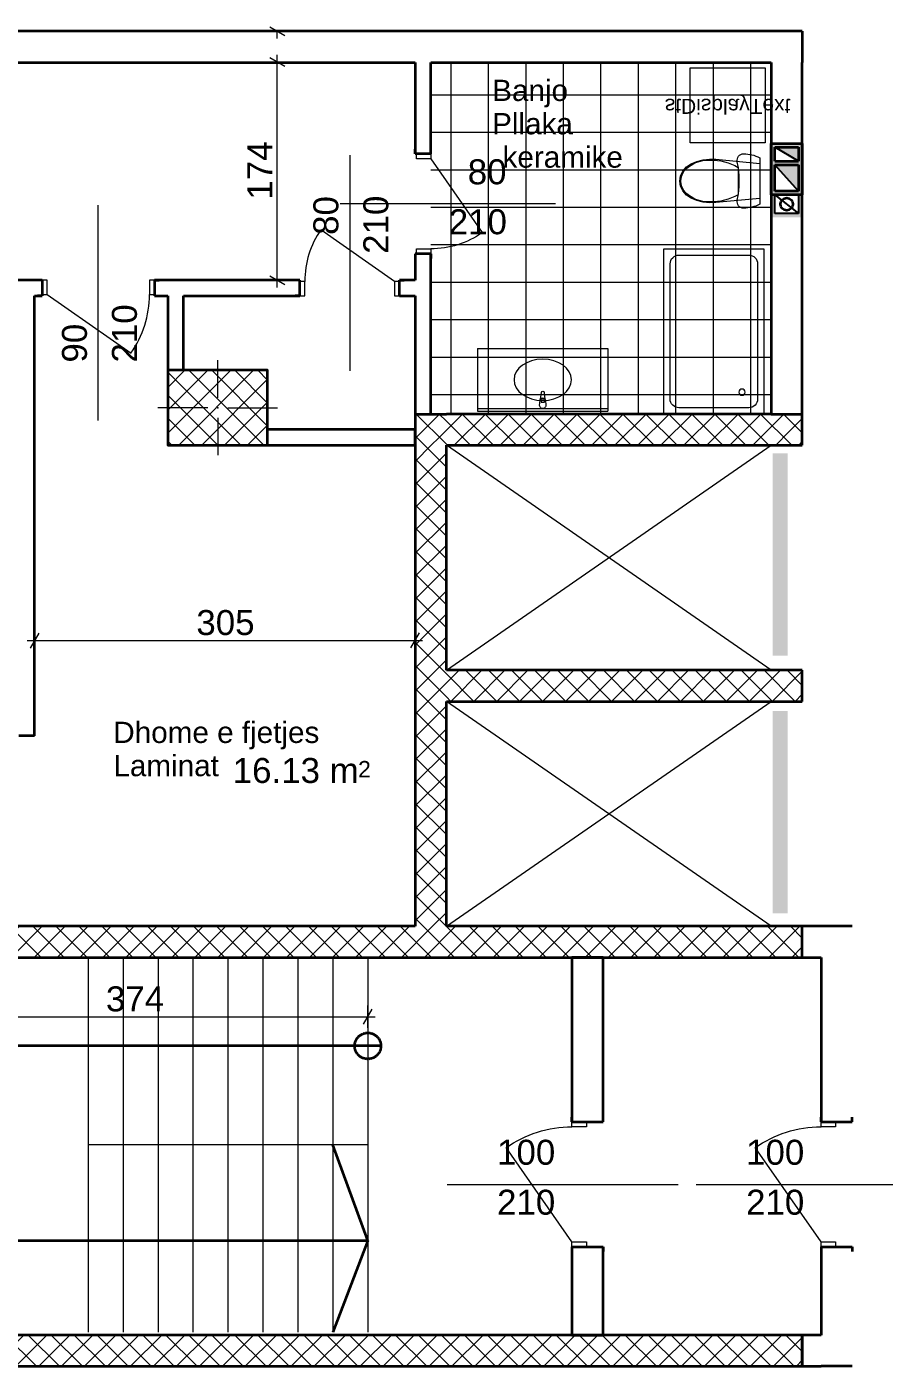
# Model space of a CAD drawing. Header units: centimetres. Extents: x 765 to 25620, y 224160 to 230516.
# Drawn here: x 8399 to 9086, y 227943 to 229015 of the extents above; entities that cross this region are included whole.
import ezdxf
from ezdxf.enums import TextEntityAlignment as Align

# ---------------------------------------------------------------- set-up
doc = ezdxf.new("R2010")
doc.units = ezdxf.units.CM
doc.header["$MEASUREMENT"] = 0
doc.linetypes.add('Dashed', pattern=[423.333333, 211.666667, -211.666667])
for name, color, linetype, lineweight in [('0_Pen_No__1', 7, 'Continuous', 13), ('0_Pen_No__101', 252, 'Continuous', 13), ('0_Pen_No__6', 5, 'Continuous', 35), ('2D Drafting - General_Pen_No__6', 5, 'Continuous', 35), ('ARCHICAD Door Markers_Pen_No__1', 7, 'Continuous', 13), ('ARCHICAD Door Markers_Pen_No__7', 7, 'Continuous', 35), ('ARCHICAD Doors_Pen_No__27', 7, 'Continuous', 35), ('Structural - Bearing_Pen_No__20', 1, 'Continuous', 0), ('Structural - Bearing_Pen_No__21', 7, 'Continuous', 35), ('Structural - Bearing_Pen_No__27', 7, 'Continuous', 35)]:
    doc.layers.add(name, color=color, linetype=linetype, lineweight=lineweight)
for name, color, linetype, lineweight, true_color in [('0_Pen_No__1#1_Pen_No__8', 7, 'Continuous', 35, 0xa80f02), ('0_Pen_No__8', 7, 'Continuous', 35, 0xa80f02), ('2D Drafting - General_Pen_No__8', 7, 'Continuous', 35, 0xa80f02), ('A-COLS_Pen_No__97#1_Pen_No__81', 7, 'Continuous', 20, 0x6a6a6a), ('Annotation - Text_Pen_No__8', 7, 'Continuous', 35, 0xa80f02), ('ARCHICAD Doors_Pen_No__23', 7, 'Continuous', 20, 0xff6600), ('ARCHICAD Doors_Pen_No__3', 7, 'Continuous', 18, 0xff6600), ('Interior - Furniture _Pen_No__81', 7, 'Continuous', 20, 0x6a6a6a)]:
    doc.layers.add(name, color=color, linetype=linetype, lineweight=lineweight, true_color=true_color)
for name, color, linetype in [('ARCHICAD Door Markers', 7, 'Continuous'), ('ARCHICAD Doors', 7, 'Continuous'), ('Dimensioning - General', 7, 'Continuous'), ('Structural - Bearing', 7, 'Continuous')]:
    doc.layers.add(name, color=color, linetype=linetype)
doc.styles.add('GENERATED_STYLE_1', font='arial.ttf')
pattern_1 = [(45, (7028.702, 207240.939), (-9.192388, 9.192388), []), (135, (7028.702, 207240.939), (9.192388, 9.192388), [])]

# ---------------------------------------------------------------- blocks, each defined once
blk = doc.blocks.new('Door 22_3')
at = {"layer": 'ARCHICAD Doors_Pen_No__23', "color": 30, "linetype": 'Continuous', "lineweight": 20, "true_color": 0xff6600}
for p, q in [((-460, 0), (-500, 0)), ((-500, 0), (-500, -115)), ((-460, -115), (-460, 0)), ((500, 0), (460, 0)), ((460, 0), (460, -115)), ((500, -115), (500, 0)), ((-500, -115), (-460, -115)), ((460, -115), (500, -115))]:
    blk.add_line(p, q, dxfattribs=at)
at = {"layer": 'ARCHICAD Doors_Pen_No__27', "color": 7, "linetype": 'Continuous', "lineweight": 35}
for p, q in [((-500, 0), (-537, 0)), ((-500, 0), (-537, 0)), ((-500, 0), (-500, -115)), ((-500, 0), (-500, -115)), ((500, 0), (500, -115)), ((500, 0), (500, -115)), ((500, 0), (537, 0)), ((500, 0), (537, 0)), ((-500, -115), (-500, -250)), ((-500, -115), (-500, -250)), ((500, -115), (500, -250)), ((500, -115), (500, -250)), ((-500, -250), (-537, -250)), ((-500, -250), (-537, -250)), ((500, -250), (537, -250)), ((500, -250), (537, -250))]:
    blk.add_line(p, q, dxfattribs=at)
at = {"layer": 'ARCHICAD Doors_Pen_No__3', "color": 30, "linetype": 'Continuous', "lineweight": 18, "true_color": 0xff6600}
blk.add_line((460, 0), (-294, 528), dxfattribs=at)
blk.add_arc((460, 0), 920, 145, 180, dxfattribs=at)
blk = doc.blocks.new('D Marker 22')
at = {"layer": 'ARCHICAD Door Markers_Pen_No__1', "color": 7, "linetype": 'Continuous', "lineweight": 13}
blk.add_line((0, -1250), (0, 600), dxfattribs=at)
at = {"layer": 'ARCHICAD Door Markers_Pen_No__7', "color": 7, "lineweight": 35, "style": 'GENERATED_STYLE_1'}
for tag, p in [('AC_MarkerText_3', (-369, -329)), ('A', (31, -329))]:
    blk.add_attdef(tag, text='', height=200, rotation=270, dxfattribs=at).set_placement(p, align=Align.BOTTOM_LEFT)
blk = doc.blocks.new('Door 22_4')
at = {"layer": 'ARCHICAD Doors_Pen_No__23', "color": 30, "linetype": 'Continuous', "lineweight": 20, "true_color": 0xff6600}
for p, q in [((-410, 0), (-450, 0)), ((-450, 0), (-450, -115)), ((-410, -115), (-410, 0)), ((450, 0), (410, 0)), ((410, 0), (410, -115)), ((450, -115), (450, 0)), ((-450, -115), (-410, -115)), ((410, -115), (450, -115))]:
    blk.add_line(p, q, dxfattribs=at)
at = {"layer": 'ARCHICAD Doors_Pen_No__27', "color": 7, "linetype": 'Continuous', "lineweight": 35}
for p, q in [((-450, 10), (-487, 10)), ((-450, 10), (-487, 10)), ((-450, 0), (-450, 10)), ((-450, 0), (-450, 10)), ((-450, -115), (-450, 0)), ((-450, -115), (-450, 0)), ((450, 0), (450, 10)), ((450, 0), (450, 10)), ((450, 10), (487, 10)), ((450, 10), (487, 10)), ((450, -115), (450, 0)), ((450, -115), (450, 0)), ((-450, -115), (-487, -115)), ((-450, -115), (-487, -115)), ((450, -115), (487, -115)), ((450, -115), (487, -115))]:
    blk.add_line(p, q, dxfattribs=at)
at = {"layer": 'ARCHICAD Doors_Pen_No__3', "color": 30, "linetype": 'Continuous', "lineweight": 18, "true_color": 0xff6600}
blk.add_line((410, 0), (-262, 470), dxfattribs=at)
blk.add_arc((410, 0), 820, 145, 180, dxfattribs=at)
blk = doc.blocks.new('D Marker 22_3')
at = {"layer": 'ARCHICAD Door Markers_Pen_No__1', "color": 7, "linetype": 'Continuous', "lineweight": 13}
blk.add_line((0, -1125), (0, 600), dxfattribs=at)
at = {"layer": 'ARCHICAD Door Markers_Pen_No__7', "color": 7, "lineweight": 35, "style": 'GENERATED_STYLE_1'}
for tag, p in [('AC_MarkerText_3', (-369, -204)), ('AC_MarkerText_2', (31, -356))]:
    blk.add_attdef(tag, text='', height=200, rotation=270, dxfattribs=at).set_placement(p, align=Align.BOTTOM_LEFT)
blk = doc.blocks.new('Door 22_6')
at = {"layer": 'ARCHICAD Doors_Pen_No__23', "color": 30, "linetype": 'Continuous', "lineweight": 20, "true_color": 0xff6600}
for p, q in [((-360, 0), (-400, 0)), ((-400, 0), (-400, -115)), ((-360, -115), (-360, 0)), ((400, 0), (360, 0)), ((360, 0), (360, -115)), ((400, -115), (400, 0)), ((-400, -115), (-360, -115)), ((360, -115), (400, -115))]:
    blk.add_line(p, q, dxfattribs=at)
at = {"layer": 'ARCHICAD Doors_Pen_No__27', "color": 7, "linetype": 'Continuous', "lineweight": 35}
for p, q in [((-400, 10), (-437, 10)), ((-400, 10), (-437, 10)), ((-400, 0), (-400, 10)), ((-400, 0), (-400, 10)), ((-400, -115), (-400, 0)), ((-400, -115), (-400, 0)), ((400, 0), (400, 10)), ((400, 0), (400, 10)), ((400, 10), (437, 10)), ((400, 10), (437, 10)), ((400, -115), (400, 0)), ((400, -115), (400, 0)), ((-400, -115), (-437, -115)), ((-400, -115), (-437, -115)), ((400, -115), (437, -115)), ((400, -115), (437, -115))]:
    blk.add_line(p, q, dxfattribs=at)
at = {"layer": 'ARCHICAD Doors_Pen_No__3', "color": 30, "linetype": 'Continuous', "lineweight": 18, "true_color": 0xff6600}
blk.add_line((360, 0), (-230, 413), dxfattribs=at)
blk.add_arc((360, 0), 720, 145, 180, dxfattribs=at)
blk = doc.blocks.new('D Marker 22_2')
at = {"layer": 'ARCHICAD Door Markers_Pen_No__1', "color": 7, "linetype": 'Continuous', "lineweight": 13}
blk.add_line((0, 1000), (0, -725), dxfattribs=at)
at = {"layer": 'ARCHICAD Door Markers_Pen_No__7', "color": 7, "lineweight": 35, "style": 'GENERATED_STYLE_1'}
for tag, p in [('AC_MarkerText_3', (-369, 665)), ('AC_MarkerText_2', (31, 665))]:
    blk.add_attdef(tag, text='', height=200, rotation=270, dxfattribs=at).set_placement(p, align=Align.BOTTOM_LEFT)
blk = doc.blocks.new('Door 22')
at = {"layer": 'ARCHICAD Doors_Pen_No__23', "color": 30, "linetype": 'Continuous', "lineweight": 20, "true_color": 0xff6600}
for p, q in [((-360, 0), (-400, 0)), ((-400, 0), (-400, -115)), ((-360, -115), (-360, 0)), ((400, 0), (360, 0)), ((360, 0), (360, -115)), ((400, -115), (400, 0)), ((-400, -115), (-360, -115)), ((360, -115), (400, -115))]:
    blk.add_line(p, q, dxfattribs=at)
at = {"layer": 'ARCHICAD Doors_Pen_No__27', "color": 7, "linetype": 'Continuous', "lineweight": 35}
for p, q in [((-400, 0), (-437, 0)), ((-400, 0), (-437, 0)), ((-400, 0), (-400, -115)), ((-400, 0), (-400, -115)), ((400, 0), (400, -115)), ((400, 0), (400, -115)), ((400, 0), (437, 0)), ((400, 0), (437, 0)), ((-400, -125), (-437, -125)), ((-400, -125), (-437, -125)), ((-400, -115), (-400, -125)), ((-400, -115), (-400, -125)), ((400, -115), (400, -125)), ((400, -115), (400, -125)), ((400, -125), (437, -125)), ((400, -125), (437, -125))]:
    blk.add_line(p, q, dxfattribs=at)
at = {"layer": 'ARCHICAD Doors_Pen_No__3', "color": 30, "linetype": 'Continuous', "lineweight": 18, "true_color": 0xff6600}
blk.add_line((360, 0), (-230, 413), dxfattribs=at)
blk.add_arc((360, 0), 720, 145, 180, dxfattribs=at)

msp = doc.modelspace()

# ---------------------------------------------------------------- hatches: boundary and pattern name
at = {"layer": '0_Pen_No__101', "linetype": 'Continuous', "lineweight": 13}
for points in [[(8996.1, 228673.8), (9008.1, 228673.8), (9008.1, 228511.9), (8996.1, 228511.9)], [(8996.1, 228467.5), (9008.1, 228467.5), (9008.1, 228305.6), (8996.1, 228305.6)]]:
    msp.add_hatch(color=252, dxfattribs=at).paths.add_polyline_path(points)
at = {"layer": 'A-COLS_Pen_No__97#1_Pen_No__81', "linetype": 'Continuous', "lineweight": 20, "true_color": 0x6a6a6a}
h = msp.add_hatch(color=251, dxfattribs=at)
h.paths.add_polyline_path([(8994.9, 228921.8), (8994.9, 228880.8), (9019.9, 228880.8), (9019.9, 228921.8)])
h.paths.add_polyline_path([(8997.9, 228907.8), (8997.9, 228918.8), (9016.9, 228918.8), (9016.9, 228907.8)], flags=0)
h.paths.add_polyline_path([(8997.9, 228904.8), (9016.9, 228904.8), (9016.9, 228883.8), (8997.9, 228883.8)], flags=0)
for points in [[(9016.9, 228907.8), (9016.9, 228918.8), (8997.9, 228918.8)], [(8997.9, 228904.8), (9016.9, 228904.8), (9016.9, 228883.8)]]:
    msp.add_hatch(color=251, dxfattribs=at).paths.add_polyline_path(points)
h = msp.add_hatch(color=251, dxfattribs=at)
h.paths.add_polyline_path([(8994.9, 228883.8), (9019.9, 228883.8), (9019.9, 228862.8), (8994.9, 228862.8)])
h.paths.add_polyline_path([(8997.9, 228880.8), (8997.9, 228865.8), (9016.9, 228865.8), (9016.9, 228880.8)], flags=0)
at = {"layer": 'Structural - Bearing', "linetype": 'Continuous', "lineweight": 0, "true_color": 0x000000}
h = msp.add_hatch(dxfattribs=at)
h.set_pattern_fill('CONCRETE_BLOCK', color=18, scale=0.1, style=0, pattern_type=2)
h.set_pattern_definition(pattern_1)
h.paths.add_polyline_path([(8511.8, 228740.3), (8511.8, 228680.3), (8591.8, 228680.3), (8591.8, 228740.3)])
h = msp.add_hatch(dxfattribs=at)
h.set_pattern_fill('CONCRETE_BLOCK', color=18, scale=0.1, style=0, pattern_type=2)
h.set_pattern_definition(pattern_1)
h.paths.add_polyline_path([(8734.9, 228680.3), (8709.9, 228705.3), (8709.9, 228680.3)])
h = msp.add_hatch(dxfattribs=at)
h.set_pattern_fill('CONCRETE_BLOCK', color=18, scale=0.1, style=0, pattern_type=2)
h.set_pattern_definition(pattern_1)
h.paths.add_polyline_path([(8709.9, 228705.3), (8734.9, 228680.3), (8734.9, 228705.3)])
h = msp.add_hatch(dxfattribs=at)
h.set_pattern_fill('CONCRETE_BLOCK', color=18, scale=0.1, style=0, pattern_type=2)
h.set_pattern_definition(pattern_1)
h.paths.add_polyline_path([(8734.9, 228680.3), (9019.9, 228680.3), (8994.9, 228705.3), (8734.9, 228705.3)])
h = msp.add_hatch(dxfattribs=at)
h.set_pattern_fill('CONCRETE_BLOCK', color=18, scale=0.1, style=0, pattern_type=2)
h.set_pattern_definition(pattern_1)
h.paths.add_polyline_path([(8994.9, 228705.3), (9019.9, 228680.3), (9019.9, 228705.3)])
h = msp.add_hatch(dxfattribs=at)
h.set_pattern_fill('CONCRETE_BLOCK', color=18, scale=0.1, style=0, pattern_type=2)
h.set_pattern_definition(pattern_1)
h.paths.add_polyline_path([(8709.9, 228680.3), (8709.9, 228295.3), (8734.9, 228295.3), (8734.9, 228680.3)])
h = msp.add_hatch(dxfattribs=at)
h.set_pattern_fill('CONCRETE_BLOCK', color=18, scale=0.1, style=0, pattern_type=2)
h.set_pattern_definition(pattern_1)
h.paths.add_polyline_path([(9019.9, 228500.3), (8734.9, 228500.3), (8734.9, 228475.3), (9019.9, 228475.3)])
h = msp.add_hatch(dxfattribs=at)
h.set_pattern_fill('CONCRETE_BLOCK', color=18, scale=0.1, style=0, pattern_type=2)
h.set_pattern_definition(pattern_1)
h.paths.add_polyline_path([(9019.9, 228295.3), (8273, 228295.3), (8298, 228270.3), (9019.9, 228270.3)])
h = msp.add_hatch(dxfattribs=at)
h.set_pattern_fill('CONCRETE_BLOCK', color=18, scale=0.1, style=0, pattern_type=2)
h.set_pattern_definition(pattern_1)
h.paths.add_polyline_path([(9019.9, 227968.1), (8298, 227968.1), (8273, 227943.1), (9019.9, 227943.1)])

# ---------------------------------------------------------------- linework, layer by layer
at = {"color": 0}
for p, q in [((8997.9, 228918.8), (8997.9, 228907.8)), ((9016.9, 228907.8), (8997.9, 228918.8)), ((8997.9, 228907.8), (9016.9, 228907.8)), ((8997.9, 228904.8), (8997.9, 228883.8)), ((9016.9, 228883.8), (8997.9, 228904.8)), ((8997.9, 228883.8), (9016.9, 228883.8)), ((8997.9, 228880.8), (9016.9, 228880.8)), ((8997.9, 228865.8), (8997.9, 228880.8)), ((8997.9, 228880.8), (9016.9, 228865.8)), ((8997.9, 228865.8), (8997.9, 228880.8)), ((9016.9, 228880.8), (9016.9, 228865.8)), ((9016.9, 228865.8), (8997.9, 228865.8)), ((9016.9, 228865.8), (8997.9, 228865.8))]:
    msp.add_line(p, q, dxfattribs=at)
at = {"layer": '0_Pen_No__1', "color": 7, "linetype": 'Continuous', "lineweight": 13}
for p, q in [((8994.9, 228500.3), (8734.9, 228680.3)), ((8734.9, 228500.3), (8994.9, 228680.3)), ((8994.9, 228295.3), (8734.9, 228475.3)), ((8734.9, 228295.3), (8994.9, 228475.3)), ((8448, 228270.3), (8448, 227970.3)), ((8476, 228270.3), (8476, 227970.3)), ((8504, 228270.3), (8504, 227970.3)), ((8532, 228270.3), (8532, 227970.3)), ((8560, 228270.3), (8560, 227970.3)), ((8588, 228270.3), (8588, 227970.3)), ((8616, 228270.3), (8616, 227970.3)), ((8644, 228270.3), (8644, 227970.3)), ((8672, 228270.3), (8672, 227970.3)), ((8672, 228120.3), (8448, 228120.3))]:
    msp.add_line(p, q, dxfattribs=at)
at = {"layer": '0_Pen_No__1#1_Pen_No__8', "color": 14, "linetype": 'Continuous', "lineweight": 35, "true_color": 0xa80f02}
for p, q in [((8994.9, 228880.8), (8994.9, 228921.8)), ((8994.9, 228921.8), (9019.9, 228921.8)), ((8997.9, 228918.8), (9016.9, 228918.8)), ((8997.9, 228907.8), (8997.9, 228918.8)), ((9016.9, 228918.8), (9016.9, 228907.8)), ((9019.9, 228921.8), (9019.9, 228880.8)), ((8997.9, 228907.8), (9016.9, 228907.8)), ((8997.9, 228904.8), (9016.9, 228904.8)), ((8997.9, 228883.8), (8997.9, 228904.8)), ((9016.9, 228904.8), (9016.9, 228883.8)), ((9016.9, 228883.8), (8997.9, 228883.8)), ((9019.9, 228880.8), (8994.9, 228880.8))]:
    msp.add_line(p, q, dxfattribs=at)
at = {"layer": '0_Pen_No__101', "color": 252, "linetype": 'Continuous', "lineweight": 13}
for p, q in [((8738.7, 228705.3), (8738.7, 228986.8)), ((8768.7, 228705.3), (8768.7, 228986.8)), ((8798.7, 228705.3), (8798.7, 228986.8)), ((8828.7, 228705.3), (8828.7, 228986.8)), ((8858.7, 228705.3), (8858.7, 228986.8)), ((8888.7, 228705.3), (8888.7, 228986.8)), ((8918.7, 228705.3), (8918.7, 228986.8)), ((8948.7, 228705.3), (8948.7, 228986.8)), ((8978.7, 228705.3), (8978.7, 228986.8)), ((8722.4, 228960.9), (8994.8, 228960.9)), ((8722.4, 228930.9), (8994.8, 228930.9)), ((8722.4, 228900.9), (8994.8, 228900.9)), ((8722.4, 228870.9), (8994.8, 228870.9)), ((8722.4, 228840.9), (8994.8, 228840.9)), ((8722.4, 228810.9), (8994.8, 228810.9)), ((8722.4, 228780.9), (8994.8, 228780.9)), ((8722.4, 228750.9), (8994.8, 228750.9)), ((8722.4, 228720.9), (8994.8, 228720.9))]:
    msp.add_line(p, q, dxfattribs=at)
at = {"layer": '0_Pen_No__6', "color": 5, "linetype": 'Continuous', "lineweight": 35}
for p, q in [((8682.5, 228199.5), (8361.5, 228199.5)), ((8672, 228043.8), (8644, 228120.3)), ((8361.5, 228043.8), (8672, 228043.8)), ((8672, 228043.8), (8644, 227970.3))]:
    msp.add_line(p, q, dxfattribs=at)
at = {"layer": '2D Drafting - General_Pen_No__6', "color": 5, "linetype": 'Dashed', "lineweight": 35}
msp.add_circle((8672, 228199.5), 10.5, dxfattribs=at)
at = {"layer": '2D Drafting - General_Pen_No__8', "color": 14, "linetype": 'Continuous', "lineweight": 35, "true_color": 0xa80f02}
msp.add_circle((9007.4, 228873.3), 5, dxfattribs=at)
at = {"layer": 'Dimensioning - General', "color": 7, "linetype": 'Continuous', "lineweight": 13}
for p, q in [((8608.5, 229011.8), (8590.5, 229011.8)), ((8593.5, 229015.3), (8605.5, 229008.4)), ((8599.5, 229005.9), (8599.5, 229011.8)), ((8605.5, 228983.4), (8593.5, 228990.3)), ((8599.5, 228986.8), (8599.5, 228992.7)), ((8608.5, 228986.8), (8590.5, 228986.8)), ((8599.5, 228812.5), (8599.5, 228986.8)), ((8608.5, 228812.5), (8590.5, 228812.5)), ((8593.5, 228816), (8605.5, 228809)), ((8599.5, 228806.6), (8599.5, 228812.5)), ((8408.6, 228530), (8401.7, 228518)), ((8405.2, 228515), (8405.2, 228533)), ((8706.4, 228518.1), (8713.3, 228530.1)), ((8709.9, 228515.1), (8709.8, 228533.1)), ((8399.3, 228524), (8405.2, 228524)), ((8405.2, 228524), (8709.8, 228524.1)), ((8709.8, 228524.1), (8715.7, 228524.1)), ((8668.6, 228216.9), (8675.5, 228228.9)), ((8672, 228213.9), (8672, 228231.9)), ((8298, 228222.9), (8672, 228222.9)), ((8672, 228222.9), (8677.9, 228222.9))]:
    msp.add_line(p, q, dxfattribs=at)
at = {"layer": 'Interior - Furniture _Pen_No__81', "color": 251, "linetype": 'Continuous', "lineweight": 20, "true_color": 0x6a6a6a}
for p, q in [((8930.1, 228922.3), (8930.1, 228982.3)), ((8930.1, 228982.3), (8990.1, 228982.3)), ((8990.1, 228982.3), (8990.1, 228922.3)), ((8990.1, 228922.3), (8930.1, 228922.3)), ((8927.1, 228903.1), (8930.8, 228905.6)), ((8930.8, 228905.6), (8935.5, 228907.5)), ((8935.5, 228907.5), (8940.5, 228908.8)), ((8940.5, 228908.8), (8945.6, 228909.3)), ((8945.6, 228909.3), (8950.8, 228909.2)), ((8950.8, 228909.2), (8985.8, 228905.9)), ((8967.7, 228908.4), (8967.9, 228909.6)), ((8967.8, 228907.3), (8967.7, 228908.4)), ((8968.5, 228903.5), (8967.8, 228907.3)), ((8967.9, 228909.6), (8968.3, 228910.7)), ((8968.3, 228910.7), (8968.9, 228911.7)), ((8968.9, 228911.7), (8969.7, 228912.5)), ((8969.7, 228912.5), (8970.7, 228913.1)), ((8970.7, 228913.1), (8971.8, 228913.5)), ((8971.8, 228913.5), (8973, 228913.6)), ((8973, 228913.6), (8974.6, 228913.5)), ((8974.6, 228913.5), (8976.3, 228913.4)), ((8976.3, 228913.4), (8978, 228913.1)), ((8978, 228913.1), (8979.6, 228912.8)), ((8979.6, 228912.8), (8981.2, 228912.4)), ((8981.2, 228912.4), (8982.8, 228911.8)), ((8982.8, 228911.8), (8984.3, 228911.2)), ((8984.3, 228911.2), (8985.8, 228910.5)), ((8985.8, 228910.5), (8985.8, 228873.2)), ((8985.8, 228905.9), (8985.8, 228877.7)), ((8921.8, 228891.8), (8922.5, 228895.9)), ((8922.5, 228895.9), (8924.2, 228899.8)), ((8924.2, 228899.8), (8927.1, 228903.1)), ((8925.4, 228899.9), (8925.4, 228899.9)), ((8969, 228899.6), (8968.5, 228903.5)), ((8968.5, 228902.7), (8968.5, 228891.8)), ((8969.3, 228895.7), (8969, 228899.6)), ((8969.4, 228891.8), (8969.3, 228895.7)), ((8922.5, 228887.7), (8921.8, 228891.8)), ((8924.2, 228883.9), (8922.5, 228887.7)), ((8922.7, 228891.8), (8922.7, 228891.8)), ((8927.1, 228880.6), (8924.2, 228883.9)), ((8968.5, 228891.8), (8968.5, 228880.9)), ((8968.5, 228880.2), (8969, 228884.1)), ((8969, 228884.1), (8969.3, 228887.9)), ((8969.3, 228887.9), (8969.4, 228891.8)), ((8930.8, 228878), (8927.1, 228880.6)), ((8935.5, 228876.1), (8930.8, 228878)), ((8940.5, 228874.9), (8935.5, 228876.1)), ((8945.6, 228874.3), (8940.5, 228874.9)), ((8950.8, 228874.5), (8945.6, 228874.3)), ((8985.8, 228877.7), (8950.8, 228874.5)), ((8967.7, 228875.2), (8967.8, 228876.4)), ((8967.9, 228874.1), (8967.7, 228875.2)), ((8967.8, 228876.4), (8968.5, 228880.2)), ((8968.3, 228873), (8967.9, 228874.1)), ((8968.9, 228872), (8968.3, 228873)), ((8969.7, 228871.2), (8968.9, 228872)), ((8982.8, 228871.8), (8981.2, 228871.3)), ((8984.3, 228872.4), (8982.8, 228871.8)), ((8985.8, 228873.2), (8984.3, 228872.4)), ((8970.7, 228870.6), (8969.7, 228871.2)), ((8971.8, 228870.2), (8970.7, 228870.6)), ((8973, 228870.1), (8971.8, 228870.2)), ((8974.6, 228870.1), (8973, 228870.1)), ((8976.3, 228870.3), (8974.6, 228870.1)), ((8978, 228870.5), (8976.3, 228870.3)), ((8979.6, 228870.9), (8978, 228870.5)), ((8981.2, 228871.3), (8979.6, 228870.9)), ((8909.1, 228705.3), (8909.1, 228837.5)), ((8909.1, 228837.5), (8989.1, 228837.5)), ((8921.1, 228832.5), (8977.1, 228832.5)), ((8989.1, 228837.5), (8989.1, 228705.3)), ((8914.1, 228717.3), (8914.1, 228825.5)), ((8984.1, 228825.5), (8984.1, 228717.3)), ((8759.9, 228757.7), (8864.2, 228757.7)), ((8759.9, 228757.7), (8759.9, 228707.7)), ((8864.2, 228757.7), (8864.2, 228707.7)), ((8810.3, 228717.3), (8811, 228722.6)), ((8813.2, 228722.6), (8813.8, 228717.3)), ((8809.6, 228712.2), (8810, 228716.4)), ((8810.7, 228716.2), (8810.7, 228714.7)), ((8810.7, 228714.7), (8813.4, 228714.7)), ((8813.4, 228714.7), (8813.4, 228716.2)), ((8814.2, 228716.4), (8814.6, 228712.2)), ((8759.9, 228709.7), (8864.2, 228709.7)), ((8759.9, 228707.7), (8864.2, 228707.7)), ((8989.1, 228705.3), (8909.1, 228705.3)), ((8977.1, 228710.3), (8921.1, 228710.3))]:
    msp.add_line(p, q, dxfattribs=at)
at = {"layer": 'Interior - Furniture _Pen_No__81', "color": 251, "linetype": 'Continuous', "lineweight": 20, "true_color": 0x6a6a6a, "extrusion": (0, 0, -1)}
for centre, major_axis, ratio, start_param, end_param in [((8944.6, 228882.9), (25.7, 0), 0.999377, 3.867532, 4.76812), ((8947, 228866), (-42.6, 0), 0.999377, 1.547181, 2.100201), ((8936.6, 228891.7), (13.9, 0), 0.999377, 3.147454, 3.774097), ((8936.6, 228891.9), (-13.9, 0), 0.999377, -0.632505, -0.005861), ((8944.6, 228900.8), (25.7, 0), 0.999377, 1.515065, 2.415654), ((8947, 228917.6), (42.6, 0), 0.999377, 1.041392, 1.594412), ((8921.1, 228825.5), (-4.95, 4.95), 1, 5.497787, 7.068583), ((8977.1, 228825.5), (4.95, 4.95), 1, -0.785398, 0.785398), ((8812.1, 228732.7), (-23, 0), 0.717391, 3.141593, 9.424778), ((8812.1, 228722.5), (0.791, 0.791), 1, 4.051589, 6.943986), ((8971.6, 228722.8), (-1.77, 1.77), 1, 0.785398, 7.068583), ((8812.1, 228712.2), (1.77, 1.77), 1, 0.785398, 3.926991), ((8812.1, 228716.2), (1.49, 1.49), 1, 4.017217, 4.498953), ((8812.1, 228716.2), (-1.49, 1.49), 1, 6.069749, 8.067418), ((8812.1, 228716.2), (-0.962, 0.962), 1, 5.497787, 8.63938), ((8812.1, 228716.2), (-1.49, 1.49), 1, 1.784232, 2.265968), ((8921.1, 228717.3), (4.95, 4.95), 1, 2.356194, 3.926991), ((8977.1, 228717.3), (-4.95, 4.95), 1, 2.356194, 3.926991)]:
    msp.add_ellipse(centre, major_axis=major_axis, ratio=ratio, start_param=start_param, end_param=end_param, dxfattribs=at)
at = {"layer": 'Interior - Furniture _Pen_No__81', "color": 251, "linetype": 'Continuous', "lineweight": 20, "true_color": 0x6a6a6a}
for p in [(8946, 228908.5), (8968.5, 228902.7), (8925.4, 228883.7), (8946, 228875.1)]:
    msp.add_point(p, dxfattribs=at)
at = {"layer": 'Structural - Bearing_Pen_No__20', "color": 1, "linetype": 'Continuous', "lineweight": 0}
for p, q in [((8551.8, 228718.3), (8551.8, 228748.3)), ((8543.8, 228710.3), (8503.8, 228710.3)), ((8551.8, 228702.3), (8551.8, 228672.3)), ((8559.8, 228710.3), (8599.8, 228710.3))]:
    msp.add_line(p, q, dxfattribs=at)
msp.add_point((8551.8, 228710.3), dxfattribs=at)
at = {"layer": 'Structural - Bearing_Pen_No__21', "color": 7, "linetype": 'Continuous', "lineweight": 35, "flags": 128}
msp.add_lwpolyline([(8511.8, 228740.3), (8511.8, 228680.3), (8591.8, 228680.3), (8591.8, 228740.3)], close=True, dxfattribs=at)
at = {"layer": 'Structural - Bearing_Pen_No__27', "color": 7, "linetype": 'Continuous', "lineweight": 35}
for p, q in [((8709.9, 228913.5), (8709.9, 228917.2)), ((8722.4, 228913.5), (8722.4, 228917.2)), ((8710.9, 228913.5), (8709.9, 228913.5)), ((8722.4, 228913.5), (8710.9, 228913.5)), ((8709.9, 228833.5), (8709.9, 228829.8)), ((8710.9, 228833.5), (8709.9, 228833.5)), ((8722.4, 228833.5), (8710.9, 228833.5)), ((8722.4, 228833.5), (8722.4, 228829.8)), ((8411.2, 228812.5), (8407.5, 228812.5)), ((8411.2, 228812.5), (8411.2, 228801)), ((8501.2, 228812.5), (8504.9, 228812.5)), ((8501.2, 228812.5), (8501.2, 228801)), ((8617.5, 228812.5), (8613.8, 228812.5)), ((8617.5, 228811.5), (8617.5, 228812.5)), ((8617.5, 228800), (8617.5, 228811.5)), ((8697.5, 228812.5), (8701.2, 228812.5)), ((8697.5, 228811.5), (8697.5, 228812.5)), ((8697.5, 228800), (8697.5, 228811.5)), ((8411.2, 228800), (8407.5, 228800)), ((8411.2, 228801), (8411.2, 228800)), ((8501.2, 228801), (8501.2, 228800)), ((8501.2, 228800), (8504.9, 228800)), ((8617.5, 228800), (8613.8, 228800)), ((8697.5, 228800), (8701.2, 228800)), ((8994.9, 228705.3), (9019.9, 228705.3)), ((8994.9, 228705.3), (9019.9, 228705.3)), ((8835.5, 228138.7), (8835.5, 228142.4)), ((8835.5, 228138.7), (8847, 228138.7)), ((8847, 228138.7), (8860.5, 228138.7)), ((8860.5, 228138.7), (8860.5, 228142.4)), ((9034.9, 228138.7), (9034.9, 228142.4)), ((9034.9, 228138.7), (9046.4, 228138.7)), ((8835.5, 228038.7), (8835.5, 228035)), ((8835.5, 228038.7), (8847, 228038.7)), ((8847, 228038.7), (8860.5, 228038.7)), ((8860.5, 228038.7), (8860.5, 228035)), ((9034.9, 228038.7), (9034.9, 228035)), ((9034.9, 228038.7), (9046.4, 228038.7))]:
    msp.add_line(p, q, dxfattribs=at)
at = {"layer": 'Structural - Bearing_Pen_No__27', "color": 7, "linetype": 'Continuous', "lineweight": 35, "flags": 128}
for points in [[(9019.9, 229011.8), (8332.1, 229011.8)], [(9019.9, 229011.8), (9019.9, 228986.8)], [(8352.2, 228986.8), (8709.9, 228986.8)], [(8709.9, 228986.8), (8709.9, 228913.5)], [(8722.4, 228986.8), (8994.9, 228986.8)], [(8722.4, 228913.5), (8722.4, 228986.8)], [(8994.9, 228986.8), (8994.9, 228705.3)], [(9019.9, 228705.3), (9019.9, 228986.8)], [(8709.9, 228833.5), (8709.9, 228812.5)], [(8722.4, 228705.3), (8722.4, 228833.5)], [(8411.2, 228812.5), (8375, 228812.5)], [(8617.5, 228812.5), (8501.2, 228812.5)], [(8709.9, 228812.5), (8697.5, 228812.5)], [(8405.1, 228800), (8411.2, 228800)], [(8405.1, 228447.8), (8405.1, 228800)], [(8501.2, 228800), (8511.8, 228800)], [(8511.8, 228800), (8511.8, 228740.3)], [(8524.3, 228800), (8617.5, 228800)], [(8524.3, 228740.3), (8524.3, 228800)], [(8697.5, 228800), (8709.9, 228800)], [(8709.9, 228800), (8709.9, 228705.3)], [(8709.9, 228705.3), (8709.9, 228295.3)], [(8709.9, 228705.3), (8734.9, 228705.3)], [(8709.9, 228705.3), (8722.4, 228705.3)], [(8994.9, 228705.3), (8734.9, 228705.3)], [(9019.9, 228680.3), (9019.9, 228705.3)], [(8709.9, 228692.8), (8591.8, 228692.8)], [(8709.9, 228680.3), (8709.9, 228692.8)], [(8591.8, 228680.3), (8709.9, 228680.3)], [(8734.9, 228500.3), (8734.9, 228680.3)], [(8734.9, 228680.3), (9019.9, 228680.3)], [(9019.9, 228500.3), (8734.9, 228500.3)], [(9019.9, 228475.3), (9019.9, 228500.3)], [(8734.9, 228475.3), (9019.9, 228475.3)], [(8734.9, 228295.3), (8734.9, 228475.3)], [(8405.1, 228447.8), (8392.6, 228447.8)], [(8709.9, 228295.3), (8273, 228295.3)], [(9019.9, 228295.3), (8734.9, 228295.3)], [(9019.9, 228270.3), (9019.9, 228295.3)], [(9034.9, 228295.3), (9019.9, 228295.3)], [(9019.9, 228270.3), (9019.9, 228295.3)], [(9059.9, 228295.3), (9034.9, 228295.3)], [(8298, 228270.3), (9019.9, 228270.3)], [(8835.5, 228270.3), (8835.5, 228138.7)], [(8860.5, 228270.3), (8835.5, 228270.3)], [(8860.5, 228138.7), (8860.5, 228270.3)], [(9019.9, 228270.3), (9034.9, 228270.3)], [(9034.9, 228270.3), (9034.9, 228138.7)], [(8835.5, 228038.7), (8835.5, 227968.1)], [(8860.5, 227968.1), (8860.5, 228038.7)], [(9034.9, 228038.7), (9034.9, 227968.1)], [(9019.9, 227968.1), (8298, 227968.1)], [(8835.5, 227968.1), (8860.5, 227968.1)], [(9019.9, 227943.1), (9019.9, 227968.1)], [(9034.9, 227968.1), (9019.9, 227968.1)], [(9019.9, 227968.1), (9019.9, 227943.1)], [(8273, 227943.1), (9019.9, 227943.1)], [(9019.9, 227943.1), (9034.9, 227943.1)], [(9059.9, 227943.1), (9034.9, 227943.1)]]:
    msp.add_lwpolyline(points, dxfattribs=at)

# ---------------------------------------------------------------- block references
at = {"layer": 'ARCHICAD Door Markers', "color": 7, "lineweight": 13}
ref = msp.add_blockref('D Marker 22_2', (8657.5, 228812.5), dxfattribs=dict(at, xscale=0.1, yscale=0.1, zscale=0.1))
ref.add_attrib('AC_MarkerText_2', '80', dxfattribs={"layer": 'ARCHICAD Door Markers_Pen_No__7', "color": 7, "lineweight": 35, "height": 20, "rotation": 90, "style": 'GENERATED_STYLE_1'}).set_placement((8654.4, 228848.7), align=Align.BOTTOM_LEFT)
ref.add_attrib('AC_MarkerText_3', '210', dxfattribs={"layer": 'ARCHICAD Door Markers_Pen_No__7', "color": 7, "lineweight": 35, "height": 20, "rotation": 90, "style": 'GENERATED_STYLE_1'}).set_placement((8694.4, 228833.5), align=Align.BOTTOM_LEFT)
ref = msp.add_blockref('D Marker 22_3', (8709.9, 228873.5), dxfattribs=dict(at, xscale=0.1, yscale=0.1, zscale=0.1, rotation=90))
ref.add_attrib('AC_MarkerText_2', '80', dxfattribs={"layer": 'ARCHICAD Door Markers_Pen_No__7', "color": 7, "lineweight": 35, "height": 20, "style": 'GENERATED_STYLE_1'}).set_placement((8752, 228883.2), align=Align.BOTTOM_LEFT)
ref.add_attrib('AC_MarkerText_3', '210', dxfattribs={"layer": 'ARCHICAD Door Markers_Pen_No__7', "color": 7, "lineweight": 35, "height": 20, "style": 'GENERATED_STYLE_1'}).set_placement((8736.8, 228843.2), align=Align.BOTTOM_LEFT)
ref = msp.add_blockref('D Marker 22_3', (8456.2, 228812.5), dxfattribs=dict(at, xscale=0.1, yscale=0.1, zscale=0.1))
ref.add_attrib('AC_MarkerText_2', '90', dxfattribs={"layer": 'ARCHICAD Door Markers_Pen_No__7', "color": 7, "lineweight": 35, "height": 20, "rotation": 90, "style": 'GENERATED_STYLE_1'}).set_placement((8453.1, 228746.5), align=Align.BOTTOM_LEFT)
ref.add_attrib('AC_MarkerText_3', '210', dxfattribs={"layer": 'ARCHICAD Door Markers_Pen_No__7', "color": 7, "lineweight": 35, "height": 20, "rotation": 90, "style": 'GENERATED_STYLE_1'}).set_placement((8493.1, 228746.5), align=Align.BOTTOM_LEFT)
ref = msp.add_blockref('D Marker 22', (8860.5, 228088.7), dxfattribs=dict(at, xscale=0.1, yscale=0.1, zscale=0.1, rotation=270))
ref.add_attrib('A', '100', dxfattribs={"layer": 'ARCHICAD Door Markers_Pen_No__7', "color": 7, "lineweight": 35, "height": 20, "style": 'GENERATED_STYLE_1'}).set_placement((8775.5, 228098.4), align=Align.BOTTOM_LEFT)
ref.add_attrib('AC_MarkerText_3', '210', dxfattribs={"layer": 'ARCHICAD Door Markers_Pen_No__7', "color": 7, "lineweight": 35, "height": 20, "style": 'GENERATED_STYLE_1'}).set_placement((8775.5, 228058.4), align=Align.BOTTOM_LEFT)
ref = msp.add_blockref('D Marker 22', (9059.9, 228088.7), dxfattribs=dict(at, xscale=0.1, yscale=0.1, zscale=0.1, rotation=270))
ref.add_attrib('A', '100', dxfattribs={"layer": 'ARCHICAD Door Markers_Pen_No__7', "color": 7, "lineweight": 35, "height": 20, "style": 'GENERATED_STYLE_1'}).set_placement((8974.9, 228098.4), align=Align.BOTTOM_LEFT)
ref.add_attrib('AC_MarkerText_3', '210', dxfattribs={"layer": 'ARCHICAD Door Markers_Pen_No__7', "color": 7, "lineweight": 35, "height": 20, "style": 'GENERATED_STYLE_1'}).set_placement((8974.9, 228058.4), align=Align.BOTTOM_LEFT)
at = {"layer": 'ARCHICAD Doors', "color": 7, "linetype": 'Continuous', "lineweight": 13, "yscale": 0.1, "zscale": 100}
for name, p, xscale, rotation in [('Door 22', (8722.4, 228873.5), -0.1, 270), ('Door 22_4', (8456.2, 228801), 0.1, 180), ('Door 22_3', (8835.5, 228088.7), -0.1, 90), ('Door 22_3', (9034.9, 228088.7), -0.1, 90)]:
    msp.add_blockref(name, p, dxfattribs=dict(at, xscale=xscale, rotation=rotation))
at = {"layer": 'ARCHICAD Doors', "color": 7, "linetype": 'Continuous', "lineweight": 13, "xscale": 0.1, "yscale": 0.1, "zscale": 100}
msp.add_blockref('Door 22_6', (8657.5, 228811.5), dxfattribs=at)

# ---------------------------------------------------------------- texts
at = {"layer": '0_Pen_No__8', "color": 14, "true_color": 0xa80f02, "style": 'GENERATED_STYLE_1'}
for s, height, p in [('16.13 m', 20, (8563.8, 228410)), ('2', 13.2, (8664.2, 228414.4))]:
    msp.add_text(s, height=height, dxfattribs=at).set_placement(p)
at = {"layer": 'Annotation - Text_Pen_No__8', "color": 14, "true_color": 0xa80f02, "style": 'GENERATED_STYLE_1'}
for s, p in [('Banjo', (8771.6, 228955.9)), ('Pllaka', (8771.5, 228929.2)), (' keramike', (8773.3, 228902.5)), ('Dhome e fjetjes', (8468.2, 228442)), ('Laminat', (8468.3, 228415.4))]:
    msp.add_text(s, height=17, dxfattribs=at).set_placement(p)
at = {"layer": 'Dimensioning - General', "color": 7, "lineweight": 13, "char_height": 20, "attachment_point": 7, "style": 'GENERATED_STYLE_1'}
for s, insert, rotation in [('\\A1;174', (8595.5, 228876.9), 90), ('\\A1;305', (8534.7, 228528.1), 0.024)]:
    msp.add_mtext(s, dxfattribs=dict(at, insert=insert, rotation=rotation))
at = {"layer": 'Dimensioning - General', "color": 5, "lineweight": 35, "insert": (8462.3, 228226.9), "char_height": 20, "attachment_point": 7, "style": 'GENERATED_STYLE_1'}
msp.add_mtext('\\A1;374', dxfattribs=at)
at = {"layer": 'Interior - Furniture _Pen_No__81', "color": 251, "linetype": 'Continuous', "lineweight": 20, "true_color": 0x6a6a6a, "style": 'GENERATED_STYLE_1', "text_generation_flag": 4}
msp.add_attdef('stDisplayText', text='W', height=12, dxfattribs=at).set_placement((8960.1, 228951.6), align=Align.MIDDLE_CENTER)

doc.saveas('drawing.dxf')
